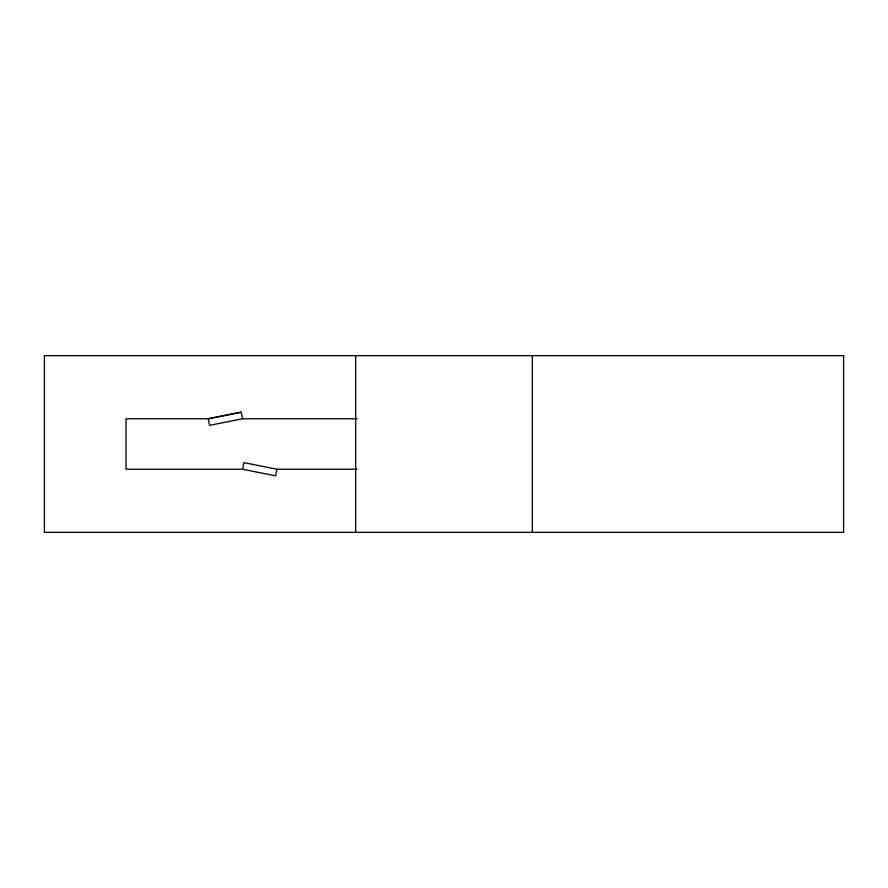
<?xml version="1.0" encoding="UTF-8"?>
<svg xmlns="http://www.w3.org/2000/svg" width="888" height="888" viewBox="0 0 888 888"><rect width="100%" height="100%" fill="white"/><g stroke="black" fill="none" stroke-linecap="round" stroke-linejoin="round"><path stroke-width="1.33" d="M357.098 418.759L242.602 418.759L241.281 412.165L208.28 418.759L126.007 418.759L126.007 469.241L242.602 469.241L243.923 462.637L276.923 469.23L357.009 469.241M276.923 469.23L275.602 475.835L242.602 469.241M241.281 412.165L208.28 418.759L209.601 425.352L242.602 418.759M532.334 355.666L532.334 532.334M355.666 355.666L355.666 532.334M843.6 355.666L44.4 355.666L44.4 532.334L843.6 532.334L843.6 355.666"/></g></svg>
